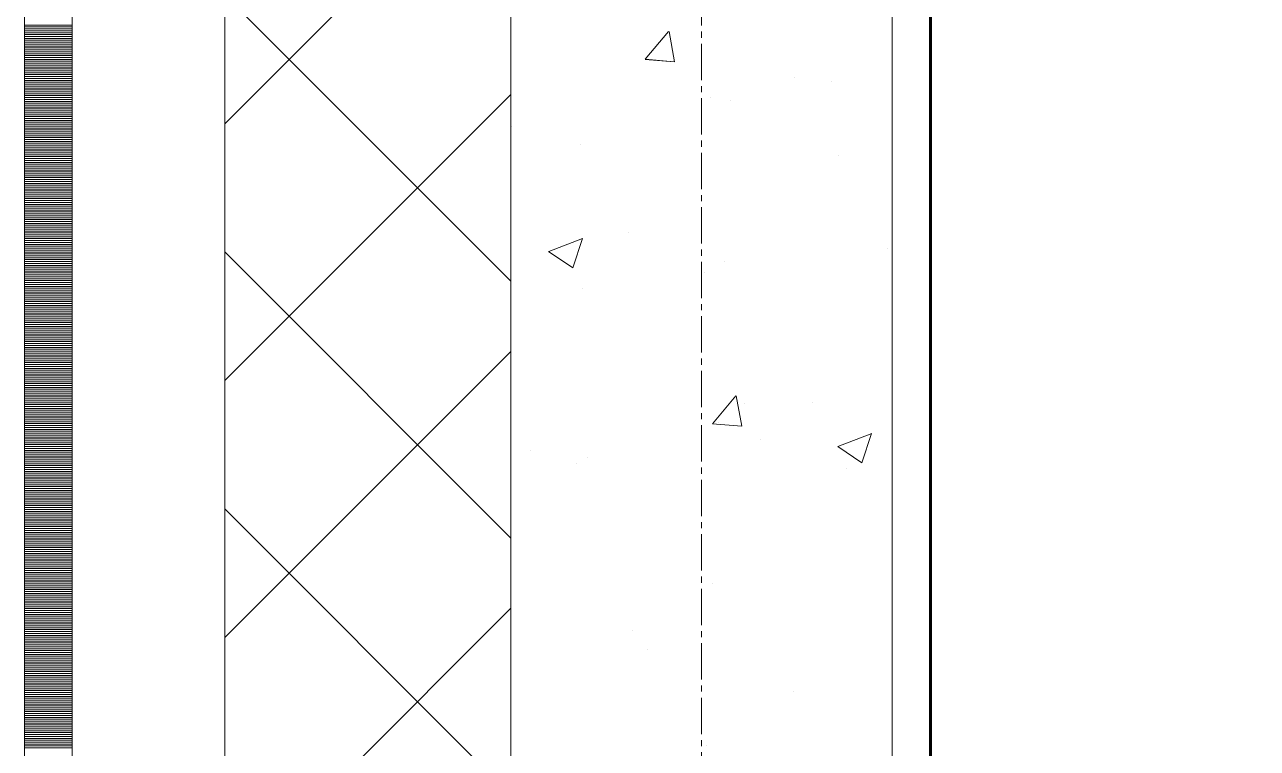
# Model space of a CAD drawing. Header units: millimetres. Extents: x 470010 to 1231400, y -134005 to 421770.
# Drawn here: x 672519 to 673165, y -46053 to -45673 of the extents above; entities that cross this region are included whole.
import ezdxf
from ezdxf.enums import TextEntityAlignment as Align

# ---------------------------------------------------------------- set-up
doc = ezdxf.new("R2010")
doc.units = ezdxf.units.MM
doc.linetypes.add('CENTER2', pattern=[28.575, 19.05, -3.175, 3.175, -3.175])
doc.linetypes.add('DASHED', pattern=[19.05, 12.7, -6.35])
doc.layers.get('Defpoints').update_dxf_attribs({"color": 140})
for name, color, linetype, lineweight in [('0) шп потолок', 3, 'Continuous', 60), ('АР_Стены ПЕНОблок', 52, 'Continuous', 20), ('АР_Тонкая', 254, 'Continuous', 5), ('АР_Утеплитель', 31, 'Continuous', 0), ('АР_Штриховка', 8, 'Continuous', 0)]:
    doc.layers.add(name, color=color, linetype=linetype, lineweight=lineweight)
doc.layers.add('АР_Делит', color=120, linetype='Continuous', lineweight=0, plot=False)
doc.layers.add('РД_Оси_100', color=7, linetype='Continuous', lineweight=0, true_color=0x525252)
doc.styles.add('style1', font='ARIALN.TTF')

# ---------------------------------------------------------------- blocks, each defined once
blk = doc.blocks.new('СОШ_2200_АР_ОСИ_М100_28.05.24')
at = {"layer": 'АР_Делит', "color": 251, "linetype": 'DASHED', "true_color": 0x636466}
blk.add_lwpolyline([(114955, 135155), (114955, -355), (93595.036, -355), (93595.036, 13855), (94145, 13855), (94145, 68320), (66055, 68320), (66055, 13857.73), (83455, 13857.73), (83455, -355), (45245, -355), (45245, 13145), (44695, 13145), (44695, 26755), (45245, 26755), (45245, 68320), (20455, 68320), (20455, 26755), (27955, 26755), (27955, 13145), (-355, 13145), (-355, 100855)], dxfattribs=at)
at = {"layer": 'РД_Оси_100', "color": 251, "linetype": 'CENTER2', "true_color": 0x636466}
blk.add_line((0, -6155), (0, 139938.679), dxfattribs=at)
blk = doc.blocks.new('A$C9108343f')
at = {"layer": '0) шп потолок'}
blk.add_lwpolyline([(14844.96, 52575), (14844.96, 61255), (7274.96, 61255), (7274.96, 52155), (13824.96, 52155)], dxfattribs=at)
at = {"layer": 'АР_Стены ПЕНОблок', "color": 18, "linetype": 'Continuous', "lineweight": 20, "true_color": 0x000000}
for p, q in [((7054.96, 97555), (7054.96, 21355)), ((7254.96, 21355), (7254.96, 97555))]:
    blk.add_line(p, q, dxfattribs=at)
at = {"layer": 'АР_Тонкая', "color": 18, "linetype": 'Continuous', "lineweight": 5, "true_color": 0x000000}
for p, q in [((6799.96, 97555), (6799.96, 21355)), ((6824.96, 97555), (6824.96, 21355)), ((6824.96, 21355), (6824.96, 97555)), ((6904.96, 21355), (6904.96, 97555))]:
    blk.add_line(p, q, dxfattribs=at)
at = {"layer": 'АР_Утеплитель', "color": 18, "linetype": 'Continuous', "lineweight": 0, "true_color": 0x000000}
for p, q in [((6904.96, 97555), (6904.96, 21355)), ((7054.96, 21355), (7054.96, 97555))]:
    blk.add_line(p, q, dxfattribs=at)
at = {"layer": 'АР_Штриховка', "color": 18, "linetype": 'Continuous', "lineweight": 0, "true_color": 0x000000}
for p, q in [((6904.96, 54641.04), (7054.96, 54791.04)), ((7054.96, 54558.47), (6904.96, 54708.47)), ((6799.96, 54692.75), (6824.96, 54692.75)), ((6799.96, 54691.75), (6824.96, 54691.75)), ((6799.96, 54690.75), (6824.96, 54690.75)), ((6799.96, 54689.75), (6824.96, 54689.75)), ((6799.96, 54688.75), (6824.96, 54688.75)), ((6799.96, 54687.75), (6824.96, 54687.75)), ((7125.42, 54674.79), (7137.67, 54689.38)), ((7140.81, 54673.49), (7137.87, 54689.41)), ((6799.96, 54686.75), (6824.96, 54686.75)), ((6799.96, 54685.75), (6824.96, 54685.75)), ((6799.96, 54684.75), (6824.96, 54684.75)), ((6799.96, 54683.75), (6824.96, 54683.75)), ((6799.96, 54682.75), (6824.96, 54682.75)), ((6799.96, 54681.75), (6824.96, 54681.75)), ((6799.96, 54680.75), (6824.96, 54680.75)), ((6799.96, 54679.75), (6824.96, 54679.75)), ((6799.96, 54678.75), (6824.96, 54678.75)), ((6799.96, 54677.75), (6824.96, 54677.75)), ((6799.96, 54676.75), (6824.96, 54676.75)), ((6799.96, 54675.75), (6824.96, 54675.75)), ((6799.96, 54674.75), (6824.96, 54674.75)), ((7125.42, 54674.78), (7140.6, 54673.46)), ((6799.96, 54673.75), (6824.96, 54673.75)), ((6799.96, 54672.75), (6824.96, 54672.75)), ((6799.96, 54671.75), (6824.96, 54671.75)), ((6799.96, 54670.75), (6824.96, 54670.75)), ((6799.96, 54669.75), (6824.96, 54669.75)), ((6799.96, 54668.75), (6824.96, 54668.75)), ((6799.96, 54667.75), (6824.96, 54667.75)), ((6799.96, 54666.75), (6824.96, 54666.75)), ((6799.96, 54665.75), (6824.96, 54665.75)), ((6799.96, 54664.75), (6824.96, 54664.75)), ((6799.96, 54663.75), (6824.96, 54663.75)), ((6799.96, 54662.75), (6824.96, 54662.75)), ((6799.96, 54661.75), (6824.96, 54661.75)), ((7203.63, 54665.05), (7203.63, 54665.05)), ((7223.05, 54663.16), (7223.05, 54663.16)), ((6799.96, 54660.75), (6824.96, 54660.75)), ((6799.96, 54659.75), (6824.96, 54659.75)), ((6799.96, 54658.75), (6824.96, 54658.75)), ((6799.96, 54657.75), (6824.96, 54657.75)), ((6799.96, 54656.75), (6824.96, 54656.75)), ((6799.96, 54655.75), (6824.96, 54655.75)), ((6799.96, 54654.75), (6824.96, 54654.75)), ((6904.96, 54506.34), (7054.96, 54656.34)), ((7159.47, 54654.79), (7159.47, 54654.79)), ((6799.96, 54653.75), (6824.96, 54653.75)), ((6799.96, 54652.75), (6824.96, 54652.75)), ((6799.96, 54651.75), (6824.96, 54651.75)), ((6799.96, 54650.75), (6824.96, 54650.75)), ((6799.96, 54649.75), (6824.96, 54649.75)), ((6799.96, 54648.75), (6824.96, 54648.75)), ((7170.02, 54653.36), (7170.02, 54653.36)), ((6799.96, 54647.75), (6824.96, 54647.75)), ((6799.96, 54646.75), (6824.96, 54646.75)), ((6799.96, 54645.75), (6824.96, 54645.75)), ((6799.96, 54644.75), (6824.96, 54644.75)), ((6799.96, 54643.75), (6824.96, 54643.75)), ((6799.96, 54642.75), (6824.96, 54642.75)), ((6799.96, 54641.75), (6824.96, 54641.75)), ((6799.96, 54640.75), (6824.96, 54640.75)), ((6799.96, 54639.75), (6824.96, 54639.75)), ((6799.96, 54638.75), (6824.96, 54638.75)), ((6799.96, 54637.75), (6824.96, 54637.75)), ((6799.96, 54636.75), (6824.96, 54636.75)), ((6799.96, 54635.75), (6824.96, 54635.75)), ((7055.5, 54639.63), (7055.5, 54639.63)), ((6799.96, 54634.75), (6824.96, 54634.75)), ((6799.96, 54633.75), (6824.96, 54633.75)), ((6799.96, 54632.75), (6824.96, 54632.75)), ((6799.96, 54631.75), (6824.96, 54631.75)), ((6799.96, 54630.75), (6824.96, 54630.75)), ((6799.96, 54629.75), (6824.96, 54629.75)), ((7091.21, 54629.9), (7091.21, 54629.9)), ((6799.96, 54628.75), (6824.96, 54628.75)), ((6799.96, 54627.75), (6824.96, 54627.75)), ((6799.96, 54626.75), (6824.96, 54626.75)), ((6799.96, 54625.75), (6824.96, 54625.75)), ((6799.96, 54624.75), (6824.96, 54624.75)), ((6799.96, 54623.75), (6824.96, 54623.75)), ((6799.96, 54622.75), (6824.96, 54622.75)), ((7226.8, 54624.17), (7226.8, 54624.17)), ((6799.96, 54621.75), (6824.96, 54621.75)), ((6799.96, 54620.75), (6824.96, 54620.75)), ((6799.96, 54619.75), (6824.96, 54619.75)), ((6799.96, 54618.75), (6824.96, 54618.75)), ((6799.96, 54617.75), (6824.96, 54617.75)), ((6799.96, 54616.75), (6824.96, 54616.75)), ((6799.96, 54615.75), (6824.96, 54615.75)), ((6799.96, 54614.75), (6824.96, 54614.75)), ((6799.96, 54613.75), (6824.96, 54613.75)), ((6799.96, 54612.75), (6824.96, 54612.75)), ((6799.96, 54611.75), (6824.96, 54611.75)), ((6799.96, 54610.75), (6824.96, 54610.75)), ((6799.96, 54609.75), (6824.96, 54609.75)), ((6799.96, 54608.75), (6824.96, 54608.75)), ((6799.96, 54607.75), (6824.96, 54607.75)), ((6799.96, 54606.75), (6824.96, 54606.75)), ((6799.96, 54605.75), (6824.96, 54605.75)), ((6799.96, 54604.75), (6824.96, 54604.75)), ((6799.96, 54603.75), (6824.96, 54603.75)), ((6799.96, 54602.75), (6824.96, 54602.75)), ((6799.96, 54601.75), (6824.96, 54601.75)), ((6799.96, 54600.75), (6824.96, 54600.75)), ((6799.96, 54599.75), (6824.96, 54599.75)), ((6799.96, 54598.75), (6824.96, 54598.75)), ((6799.96, 54597.75), (6824.96, 54597.75)), ((6799.96, 54596.75), (6824.96, 54596.75)), ((6799.96, 54595.75), (6824.96, 54595.75)), ((6799.96, 54594.75), (6824.96, 54594.75)), ((6799.96, 54593.75), (6824.96, 54593.75)), ((6799.96, 54592.75), (6824.96, 54592.75)), ((6799.96, 54591.75), (6824.96, 54591.75)), ((6799.96, 54590.75), (6824.96, 54590.75)), ((6799.96, 54589.75), (6824.96, 54589.75)), ((6799.96, 54588.75), (6824.96, 54588.75)), ((6799.96, 54587.75), (6824.96, 54587.75)), ((6799.96, 54586.75), (6824.96, 54586.75)), ((6799.96, 54585.75), (6824.96, 54585.75)), ((6799.96, 54584.75), (6824.96, 54584.75)), ((6799.96, 54583.75), (6824.96, 54583.75)), ((7116.36, 54583.86), (7116.36, 54583.86)), ((6799.96, 54582.75), (6824.96, 54582.75)), ((6799.96, 54581.75), (6824.96, 54581.75)), ((6799.96, 54580.75), (6824.96, 54580.75)), ((6799.96, 54579.75), (6824.96, 54579.75)), ((6799.96, 54578.75), (6824.96, 54578.75)), ((6799.96, 54577.75), (6824.96, 54577.75)), ((7074.77, 54574.1), (7092.56, 54580.92)), ((7087.36, 54565.43), (7092.51, 54580.78)), ((6799.96, 54576.75), (6824.96, 54576.75)), ((6799.96, 54575.75), (6824.96, 54575.75)), ((6799.96, 54574.75), (6824.96, 54574.75)), ((6799.96, 54573.75), (6824.96, 54573.75)), ((6799.96, 54572.75), (6824.96, 54572.75)), ((6799.96, 54571.75), (6824.96, 54571.75)), ((6799.96, 54570.75), (6824.96, 54570.75)), ((7054.96, 54423.77), (6904.96, 54573.77)), ((7074.71, 54573.96), (7087.34, 54565.43)), ((7252.43, 54575.64), (7252.43, 54575.64)), ((6799.96, 54569.75), (6824.96, 54569.75)), ((6799.96, 54568.75), (6824.96, 54568.75)), ((6799.96, 54567.75), (6824.96, 54567.75)), ((6799.96, 54566.75), (6824.96, 54566.75)), ((6799.96, 54565.75), (6824.96, 54565.75)), ((6799.96, 54564.75), (6824.96, 54564.75)), ((7166.93, 54568.81), (7166.93, 54568.81)), ((6799.96, 54563.75), (6824.96, 54563.75)), ((6799.96, 54562.75), (6824.96, 54562.75)), ((6799.96, 54561.75), (6824.96, 54561.75)), ((6799.96, 54560.75), (6824.96, 54560.75)), ((6799.96, 54559.75), (6824.96, 54559.75)), ((6799.96, 54558.75), (6824.96, 54558.75)), ((6799.96, 54557.75), (6824.96, 54557.75)), ((7156.23, 54562.98), (7156.23, 54562.98)), ((6799.96, 54556.75), (6824.96, 54556.75)), ((6799.96, 54555.75), (6824.96, 54555.75)), ((6799.96, 54554.75), (6824.96, 54554.75)), ((6799.96, 54553.75), (6824.96, 54553.75)), ((6799.96, 54552.75), (6824.96, 54552.75)), ((6799.96, 54551.75), (6824.96, 54551.75)), ((7092.65, 54554.61), (7092.65, 54554.61)), ((6799.96, 54550.75), (6824.96, 54550.75)), ((6799.96, 54549.75), (6824.96, 54549.75)), ((6799.96, 54548.75), (6824.96, 54548.75)), ((6799.96, 54547.75), (6824.96, 54547.75)), ((6799.96, 54546.75), (6824.96, 54546.75)), ((6799.96, 54545.75), (6824.96, 54545.75)), ((6799.96, 54544.75), (6824.96, 54544.75)), ((6799.96, 54543.75), (6824.96, 54543.75)), ((6799.96, 54542.75), (6824.96, 54542.75)), ((6799.96, 54541.75), (6824.96, 54541.75)), ((6799.96, 54540.75), (6824.96, 54540.75)), ((6799.96, 54539.75), (6824.96, 54539.75)), ((6799.96, 54538.75), (6824.96, 54538.75)), ((6799.96, 54537.75), (6824.96, 54537.75)), ((6799.96, 54536.75), (6824.96, 54536.75)), ((6799.96, 54535.75), (6824.96, 54535.75)), ((6799.96, 54534.75), (6824.96, 54534.75)), ((6799.96, 54533.75), (6824.96, 54533.75)), ((6799.96, 54532.75), (6824.96, 54532.75)), ((6799.96, 54531.75), (6824.96, 54531.75)), ((6799.96, 54530.75), (6824.96, 54530.75)), ((6799.96, 54529.75), (6824.96, 54529.75)), ((6799.96, 54528.75), (6824.96, 54528.75)), ((6799.96, 54527.75), (6824.96, 54527.75)), ((6799.96, 54526.75), (6824.96, 54526.75)), ((6799.96, 54525.75), (6824.96, 54525.75)), ((6799.96, 54524.75), (6824.96, 54524.75)), ((6799.96, 54523.75), (6824.96, 54523.75)), ((6799.96, 54522.75), (6824.96, 54522.75)), ((6799.96, 54521.75), (6824.96, 54521.75)), ((6799.96, 54520.75), (6824.96, 54520.75)), ((6799.96, 54519.75), (6824.96, 54519.75)), ((6904.96, 54371.63), (7054.96, 54521.63)), ((6799.96, 54518.75), (6824.96, 54518.75)), ((6799.96, 54517.75), (6824.96, 54517.75)), ((6799.96, 54516.75), (6824.96, 54516.75)), ((6799.96, 54515.75), (6824.96, 54515.75)), ((6799.96, 54514.75), (6824.96, 54514.75)), ((6799.96, 54513.75), (6824.96, 54513.75)), ((6799.96, 54512.75), (6824.96, 54512.75)), ((6799.96, 54511.75), (6824.96, 54511.75)), ((6799.96, 54510.75), (6824.96, 54510.75)), ((6799.96, 54509.75), (6824.96, 54509.75)), ((6799.96, 54508.75), (6824.96, 54508.75)), ((6799.96, 54507.75), (6824.96, 54507.75)), ((6799.96, 54506.75), (6824.96, 54506.75)), ((6799.96, 54505.75), (6824.96, 54505.75)), ((6799.96, 54504.75), (6824.96, 54504.75)), ((6799.96, 54503.75), (6824.96, 54503.75)), ((6799.96, 54502.75), (6824.96, 54502.75)), ((6799.96, 54501.75), (6824.96, 54501.75)), ((6799.96, 54500.75), (6824.96, 54500.75)), ((6799.96, 54499.75), (6824.96, 54499.75)), ((6799.96, 54498.75), (6824.96, 54498.75)), ((6799.96, 54497.75), (6824.96, 54497.75)), ((6799.96, 54496.75), (6824.96, 54496.75)), ((6799.96, 54495.75), (6824.96, 54495.75)), ((6799.96, 54494.75), (6824.96, 54494.75)), ((6799.96, 54493.75), (6824.96, 54493.75)), ((7160.66, 54483.73), (7172.91, 54498.32)), ((7176.05, 54482.44), (7173.11, 54498.36)), ((7177.33, 54494.37), (7177.33, 54494.37)), ((7213.36, 54494.97), (7213.36, 54494.97)), ((6799.96, 54492.75), (6824.96, 54492.75)), ((6799.96, 54491.75), (6824.96, 54491.75)), ((6799.96, 54490.75), (6824.96, 54490.75)), ((6799.96, 54489.75), (6824.96, 54489.75)), ((6799.96, 54488.75), (6824.96, 54488.75)), ((6799.96, 54487.75), (6824.96, 54487.75)), ((6799.96, 54486.75), (6824.96, 54486.75)), ((6799.96, 54485.75), (6824.96, 54485.75)), ((6799.96, 54484.75), (6824.96, 54484.75)), ((6799.96, 54483.75), (6824.96, 54483.75)), ((6799.96, 54482.75), (6824.96, 54482.75)), ((6799.96, 54481.75), (6824.96, 54481.75)), ((6799.96, 54480.75), (6824.96, 54480.75)), ((7160.66, 54483.73), (7175.85, 54482.4)), ((7163.85, 54484.25), (7163.85, 54484.25)), ((6799.96, 54479.75), (6824.96, 54479.75)), ((6799.96, 54478.75), (6824.96, 54478.75)), ((6799.96, 54477.75), (6824.96, 54477.75)), ((6799.96, 54476.75), (6824.96, 54476.75)), ((6799.96, 54475.75), (6824.96, 54475.75)), ((6799.96, 54474.75), (6824.96, 54474.75)), ((6799.96, 54473.75), (6824.96, 54473.75)), ((7185.61, 54475.46), (7185.61, 54475.46)), ((7226.39, 54471.83), (7244.17, 54478.66)), ((7238.97, 54463.16), (7244.12, 54478.51)), ((6799.96, 54472.75), (6824.96, 54472.75)), ((6799.96, 54471.75), (6824.96, 54471.75)), ((6799.96, 54470.75), (6824.96, 54470.75)), ((6799.96, 54469.75), (6824.96, 54469.75)), ((6799.96, 54468.75), (6824.96, 54468.75)), ((6799.96, 54467.75), (6824.96, 54467.75)), ((7065.23, 54469.54), (7065.23, 54469.54)), ((7226.32, 54471.69), (7238.96, 54463.17)), ((6799.96, 54466.75), (6824.96, 54466.75)), ((6799.96, 54465.75), (6824.96, 54465.75)), ((6799.96, 54464.75), (6824.96, 54464.75)), ((6799.96, 54463.75), (6824.96, 54463.75)), ((6799.96, 54462.75), (6824.96, 54462.75)), ((6799.96, 54461.75), (6824.96, 54461.75)), ((7089.41, 54462.8), (7089.41, 54462.8)), ((7095.3, 54465.99), (7095.3, 54465.99)), ((6799.96, 54460.75), (6824.96, 54460.75)), ((6799.96, 54459.75), (6824.96, 54459.75)), ((6799.96, 54458.75), (6824.96, 54458.75)), ((6799.96, 54457.75), (6824.96, 54457.75)), ((6799.96, 54456.75), (6824.96, 54456.75)), ((6799.96, 54455.75), (6824.96, 54455.75)), ((6799.96, 54454.75), (6824.96, 54454.75)), ((7230.89, 54460.26), (7230.89, 54460.26)), ((6799.96, 54453.75), (6824.96, 54453.75)), ((6799.96, 54452.75), (6824.96, 54452.75)), ((6799.96, 54451.75), (6824.96, 54451.75)), ((6799.96, 54450.75), (6824.96, 54450.75)), ((6799.96, 54449.75), (6824.96, 54449.75)), ((6799.96, 54448.75), (6824.96, 54448.75)), ((6799.96, 54447.75), (6824.96, 54447.75)), ((6799.96, 54446.75), (6824.96, 54446.75)), ((6799.96, 54445.75), (6824.96, 54445.75)), ((6799.96, 54444.75), (6824.96, 54444.75)), ((6799.96, 54443.75), (6824.96, 54443.75)), ((6799.96, 54442.75), (6824.96, 54442.75)), ((6799.96, 54441.75), (6824.96, 54441.75)), ((6799.96, 54440.75), (6824.96, 54440.75)), ((6799.96, 54439.75), (6824.96, 54439.75)), ((6799.96, 54438.75), (6824.96, 54438.75)), ((6799.96, 54437.75), (6824.96, 54437.75)), ((6799.96, 54436.75), (6824.96, 54436.75)), ((6799.96, 54435.75), (6824.96, 54435.75)), ((7054.96, 54289.07), (6904.96, 54439.07)), ((6799.96, 54434.75), (6824.96, 54434.75)), ((6799.96, 54433.75), (6824.96, 54433.75)), ((6799.96, 54432.75), (6824.96, 54432.75)), ((6799.96, 54431.75), (6824.96, 54431.75)), ((6799.96, 54430.75), (6824.96, 54430.75)), ((6799.96, 54429.75), (6824.96, 54429.75)), ((6799.96, 54428.75), (6824.96, 54428.75)), ((6799.96, 54427.75), (6824.96, 54427.75)), ((6799.96, 54426.75), (6824.96, 54426.75)), ((6799.96, 54425.75), (6824.96, 54425.75)), ((6799.96, 54424.75), (6824.96, 54424.75)), ((6799.96, 54423.75), (6824.96, 54423.75)), ((6799.96, 54422.75), (6824.96, 54422.75)), ((6799.96, 54421.75), (6824.96, 54421.75)), ((6799.96, 54420.75), (6824.96, 54420.75)), ((6799.96, 54419.75), (6824.96, 54419.75)), ((6799.96, 54418.75), (6824.96, 54418.75)), ((6799.96, 54417.75), (6824.96, 54417.75)), ((6799.96, 54416.75), (6824.96, 54416.75)), ((6799.96, 54415.75), (6824.96, 54415.75)), ((6799.96, 54414.75), (6824.96, 54414.75)), ((6799.96, 54413.75), (6824.96, 54413.75)), ((6799.96, 54412.75), (6824.96, 54412.75)), ((6799.96, 54411.75), (6824.96, 54411.75)), ((6799.96, 54410.75), (6824.96, 54410.75)), ((6799.96, 54409.75), (6824.96, 54409.75)), ((6799.96, 54408.75), (6824.96, 54408.75)), ((6799.96, 54407.75), (6824.96, 54407.75)), ((6799.96, 54406.75), (6824.96, 54406.75)), ((6799.96, 54405.75), (6824.96, 54405.75)), ((6799.96, 54404.75), (6824.96, 54404.75)), ((6799.96, 54403.75), (6824.96, 54403.75)), ((6799.96, 54402.75), (6824.96, 54402.75)), ((6799.96, 54401.75), (6824.96, 54401.75)), ((6799.96, 54400.75), (6824.96, 54400.75)), ((6799.96, 54399.75), (6824.96, 54399.75)), ((6799.96, 54398.75), (6824.96, 54398.75)), ((6799.96, 54397.75), (6824.96, 54397.75)), ((6799.96, 54396.75), (6824.96, 54396.75)), ((7160.76, 54399.7), (7160.76, 54399.7)), ((6799.96, 54395.75), (6824.96, 54395.75)), ((6799.96, 54394.75), (6824.96, 54394.75)), ((6799.96, 54393.75), (6824.96, 54393.75)), ((6799.96, 54392.75), (6824.96, 54392.75)), ((6799.96, 54391.75), (6824.96, 54391.75)), ((6799.96, 54390.75), (6824.96, 54390.75)), ((6799.96, 54389.75), (6824.96, 54389.75)), ((6799.96, 54388.75), (6824.96, 54388.75)), ((6799.96, 54387.75), (6824.96, 54387.75)), ((6799.96, 54386.75), (6824.96, 54386.75)), ((6799.96, 54385.75), (6824.96, 54385.75)), ((6799.96, 54384.75), (6824.96, 54384.75)), ((6799.96, 54383.75), (6824.96, 54383.75)), ((6904.96, 54236.93), (7054.96, 54386.93)), ((6799.96, 54382.75), (6824.96, 54382.75)), ((6799.96, 54381.75), (6824.96, 54381.75)), ((6799.96, 54380.75), (6824.96, 54380.75)), ((6799.96, 54379.75), (6824.96, 54379.75)), ((6799.96, 54378.75), (6824.96, 54378.75)), ((6799.96, 54377.75), (6824.96, 54377.75)), ((6799.96, 54376.75), (6824.96, 54376.75)), ((6799.96, 54375.75), (6824.96, 54375.75)), ((6799.96, 54374.75), (6824.96, 54374.75)), ((6799.96, 54373.75), (6824.96, 54373.75)), ((6799.96, 54372.75), (6824.96, 54372.75)), ((6799.96, 54371.75), (6824.96, 54371.75)), ((6799.96, 54370.75), (6824.96, 54370.75)), ((7118.79, 54375.28), (7118.79, 54375.28)), ((6799.96, 54369.75), (6824.96, 54369.75)), ((6799.96, 54368.75), (6824.96, 54368.75)), ((6799.96, 54367.75), (6824.96, 54367.75)), ((6799.96, 54366.75), (6824.96, 54366.75)), ((6799.96, 54365.75), (6824.96, 54365.75)), ((6799.96, 54364.75), (6824.96, 54364.75)), ((7126.8, 54365.26), (7126.8, 54365.26)), ((6799.96, 54363.75), (6824.96, 54363.75)), ((6799.96, 54362.75), (6824.96, 54362.75)), ((6799.96, 54361.75), (6824.96, 54361.75)), ((6799.96, 54360.75), (6824.96, 54360.75)), ((6799.96, 54359.75), (6824.96, 54359.75)), ((6799.96, 54358.75), (6824.96, 54358.75)), ((6799.96, 54357.75), (6824.96, 54357.75)), ((6799.96, 54356.75), (6824.96, 54356.75)), ((6799.96, 54355.75), (6824.96, 54355.75)), ((6799.96, 54354.75), (6824.96, 54354.75)), ((6799.96, 54353.75), (6824.96, 54353.75)), ((6799.96, 54352.75), (6824.96, 54352.75)), ((6799.96, 54351.75), (6824.96, 54351.75)), ((6799.96, 54350.75), (6824.96, 54350.75)), ((6799.96, 54349.75), (6824.96, 54349.75)), ((6799.96, 54348.75), (6824.96, 54348.75)), ((6799.96, 54347.75), (6824.96, 54347.75)), ((6799.96, 54346.75), (6824.96, 54346.75)), ((6799.96, 54345.75), (6824.96, 54345.75)), ((6799.96, 54344.75), (6824.96, 54344.75)), ((6799.96, 54343.75), (6824.96, 54343.75)), ((6799.96, 54342.75), (6824.96, 54342.75)), ((6799.96, 54341.75), (6824.96, 54341.75)), ((6799.96, 54340.75), (6824.96, 54340.75)), ((6799.96, 54339.75), (6824.96, 54339.75)), ((6799.96, 54338.75), (6824.96, 54338.75)), ((7202.88, 54343.42), (7202.88, 54343.42)), ((6799.96, 54337.75), (6824.96, 54337.75)), ((6799.96, 54336.75), (6824.96, 54336.75)), ((6799.96, 54335.75), (6824.96, 54335.75)), ((6799.96, 54334.75), (6824.96, 54334.75)), ((6799.96, 54333.75), (6824.96, 54333.75)), ((6799.96, 54332.75), (6824.96, 54332.75)), ((6799.96, 54331.75), (6824.96, 54331.75)), ((6799.96, 54330.75), (6824.96, 54330.75)), ((6799.96, 54329.75), (6824.96, 54329.75)), ((6799.96, 54328.75), (6824.96, 54328.75)), ((6799.96, 54327.75), (6824.96, 54327.75)), ((6799.96, 54326.75), (6824.96, 54326.75)), ((6799.96, 54325.75), (6824.96, 54325.75)), ((6799.96, 54324.75), (6824.96, 54324.75)), ((6799.96, 54323.75), (6824.96, 54323.75)), ((6799.96, 54322.75), (6824.96, 54322.75)), ((6799.96, 54321.75), (6824.96, 54321.75)), ((6799.96, 54320.75), (6824.96, 54320.75)), ((6799.96, 54319.75), (6824.96, 54319.75)), ((6799.96, 54318.75), (6824.96, 54318.75)), ((6799.96, 54317.75), (6824.96, 54317.75)), ((6799.96, 54316.75), (6824.96, 54316.75)), ((6799.96, 54315.75), (6824.96, 54315.75)), ((6799.96, 54314.75), (6824.96, 54314.75)), ((6799.96, 54313.75), (6824.96, 54313.75)), ((7157.67, 54315.14), (7157.67, 54315.14))]:
    blk.add_line(p, q, dxfattribs=at)
at = {"layer": 'РД_Оси_100'}
blk.add_blockref('СОШ_2200_АР_ОСИ_М100_28.05.24', (7154.96, 6755), dxfattribs=at)
at = {"layer": 'Defpoints', "color": 18, "true_color": 0x000000, "style": 'style1'}
for p in [(143949.34, 316089.12), (143974.98, 281639.5), (143890.4, 273244.71), (143839.99, 264276.81), (143967.75, 254892.38), (12251.96, 104178.14), (12382.58, 96023.14)]:
    blk.add_attdef('АР-ПОМЕЩЕНИЕ:НАИМЕНОВАНИЕ', text='', height=100, dxfattribs=at).set_placement(p, align=Align.MIDDLE)
at = {"layer": 'Defpoints', "color": 18, "true_color": 0x000000, "style": 'style1', "flags": 8}
for p in [(143951.3, 279099.09), (143848.34, 269251.11), (143875.33, 260094.25), (144049.74, 250824.7), (163419.28, 238153.36), (155897.46, 237965.97), (183037.2, 237965.97), (143342.94, 237876.19)]:
    blk.add_attdef('АР-ПОМЕЩЕНИЕ:НАИМЕНОВАНИЕ', text='', height=100, dxfattribs=at).set_placement(p, align=Align.MIDDLE)

msp = doc.modelspace()

# ---------------------------------------------------------------- linework, layer by layer
at = {"layer": '0) шп потолок'}
msp.add_lwpolyline([(680563.57, -47791.242), (680563.57, -39111.242), (672993.57, -39111.242), (672993.57, -48211.242), (679543.57, -48211.242)], dxfattribs=at)
at = {"layer": 'АР_Стены ПЕНОблок', "color": 18, "linetype": 'Continuous', "lineweight": 20, "true_color": 0x000000}
for p, q in [((672773.57, -2811.242), (672773.57, -79011.242)), ((672973.57, -79011.242), (672973.57, -2811.242))]:
    msp.add_line(p, q, dxfattribs=at)
at = {"layer": 'АР_Тонкая', "color": 18, "linetype": 'Continuous', "lineweight": 5, "true_color": 0x000000}
for p, q in [((672518.57, -2811.242), (672518.57, -79011.242)), ((672543.57, -2811.242), (672543.57, -79011.242)), ((672543.57, -79011.242), (672543.57, -2811.242)), ((672623.57, -79011.242), (672623.57, -2811.242))]:
    msp.add_line(p, q, dxfattribs=at)
at = {"layer": 'АР_Утеплитель', "color": 18, "linetype": 'Continuous', "lineweight": 0, "true_color": 0x000000}
for p, q in [((672623.57, -2811.242), (672623.57, -79011.242)), ((672773.57, -79011.242), (672773.57, -2811.242))]:
    msp.add_line(p, q, dxfattribs=at)
at = {"layer": 'АР_Штриховка', "color": 18, "linetype": 'Continuous', "lineweight": 0, "true_color": 0x000000}
for p, q in [((672623.57, -45725.2), (672773.57, -45575.2)), ((672773.57, -45807.767), (672623.57, -45657.767)), ((672518.57, -45673.492), (672543.57, -45673.492)), ((672518.57, -45674.492), (672543.57, -45674.492)), ((672518.57, -45675.492), (672543.57, -45675.492)), ((672518.57, -45676.492), (672543.57, -45676.492)), ((672518.57, -45677.492), (672543.57, -45677.492)), ((672518.57, -45678.492), (672543.57, -45678.492)), ((672518.57, -45679.492), (672543.57, -45679.492)), ((672518.57, -45680.492), (672543.57, -45680.492)), ((672518.57, -45681.492), (672543.57, -45681.492)), ((672844.033, -45691.454), (672856.278, -45676.861)), ((672859.42, -45692.749), (672856.484, -45676.827)), ((672518.57, -45682.492), (672543.57, -45682.492)), ((672518.57, -45683.492), (672543.57, -45683.492)), ((672518.57, -45684.492), (672543.57, -45684.492)), ((672518.57, -45685.492), (672543.57, -45685.492)), ((672518.57, -45686.492), (672543.57, -45686.492)), ((672518.57, -45687.492), (672543.57, -45687.492)), ((672518.57, -45688.492), (672543.57, -45688.492)), ((672518.57, -45689.492), (672543.57, -45689.492)), ((672518.57, -45690.492), (672543.57, -45690.492)), ((672518.57, -45691.492), (672543.57, -45691.492)), ((672518.57, -45692.492), (672543.57, -45692.492)), ((672518.57, -45693.492), (672543.57, -45693.492)), ((672518.57, -45694.492), (672543.57, -45694.492)), ((672844.033, -45691.458), (672859.215, -45692.786)), ((672518.57, -45695.492), (672543.57, -45695.492)), ((672518.57, -45696.492), (672543.57, -45696.492)), ((672518.57, -45697.492), (672543.57, -45697.492)), ((672518.57, -45698.492), (672543.57, -45698.492)), ((672518.57, -45699.492), (672543.57, -45699.492)), ((672518.57, -45700.492), (672543.57, -45700.492)), ((672518.57, -45701.492), (672543.57, -45701.492)), ((672518.57, -45702.492), (672543.57, -45702.492)), ((672518.57, -45703.492), (672543.57, -45703.492)), ((672518.57, -45704.492), (672543.57, -45704.492)), ((672518.57, -45705.492), (672543.57, -45705.492)), ((672518.57, -45706.492), (672543.57, -45706.492)), ((672518.57, -45707.492), (672543.57, -45707.492)), ((672518.57, -45708.492), (672543.57, -45708.492)), ((672518.57, -45709.492), (672543.57, -45709.492)), ((672518.57, -45710.492), (672543.57, -45710.492)), ((672518.57, -45711.492), (672543.57, -45711.492)), ((672518.57, -45712.492), (672543.57, -45712.492)), ((672518.57, -45713.492), (672543.57, -45713.492)), ((672518.57, -45714.492), (672543.57, -45714.492)), ((672623.57, -45859.904), (672773.57, -45709.904)), ((672518.57, -45715.492), (672543.57, -45715.492)), ((672518.57, -45716.492), (672543.57, -45716.492)), ((672518.57, -45717.492), (672543.57, -45717.492)), ((672518.57, -45718.492), (672543.57, -45718.492)), ((672518.57, -45719.492), (672543.57, -45719.492)), ((672518.57, -45720.492), (672543.57, -45720.492)), ((672518.57, -45721.492), (672543.57, -45721.492)), ((672518.57, -45722.492), (672543.57, -45722.492)), ((672518.57, -45723.492), (672543.57, -45723.492)), ((672518.57, -45724.492), (672543.57, -45724.492)), ((672518.57, -45725.492), (672543.57, -45725.492)), ((672518.57, -45726.492), (672543.57, -45726.492)), ((672518.57, -45727.492), (672543.57, -45727.492)), ((672518.57, -45728.492), (672543.57, -45728.492)), ((672518.57, -45729.492), (672543.57, -45729.492)), ((672518.57, -45730.492), (672543.57, -45730.492)), ((672518.57, -45731.492), (672543.57, -45731.492)), ((672518.57, -45732.492), (672543.57, -45732.492)), ((672518.57, -45733.492), (672543.57, -45733.492)), ((672518.57, -45734.492), (672543.57, -45734.492)), ((672518.57, -45735.492), (672543.57, -45735.492)), ((672518.57, -45736.492), (672543.57, -45736.492)), ((672518.57, -45737.492), (672543.57, -45737.492)), ((672518.57, -45738.492), (672543.57, -45738.492)), ((672518.57, -45739.492), (672543.57, -45739.492)), ((672518.57, -45740.492), (672543.57, -45740.492)), ((672518.57, -45741.492), (672543.57, -45741.492)), ((672518.57, -45742.492), (672543.57, -45742.492)), ((672518.57, -45743.492), (672543.57, -45743.492)), ((672518.57, -45744.492), (672543.57, -45744.492)), ((672518.57, -45745.492), (672543.57, -45745.492)), ((672518.57, -45746.492), (672543.57, -45746.492)), ((672518.57, -45747.492), (672543.57, -45747.492)), ((672518.57, -45748.492), (672543.57, -45748.492)), ((672518.57, -45749.492), (672543.57, -45749.492)), ((672518.57, -45750.492), (672543.57, -45750.492)), ((672518.57, -45751.492), (672543.57, -45751.492)), ((672518.57, -45752.492), (672543.57, -45752.492)), ((672518.57, -45753.492), (672543.57, -45753.492)), ((672518.57, -45754.492), (672543.57, -45754.492)), ((672518.57, -45755.492), (672543.57, -45755.492)), ((672518.57, -45756.492), (672543.57, -45756.492)), ((672518.57, -45757.492), (672543.57, -45757.492)), ((672518.57, -45758.492), (672543.57, -45758.492)), ((672518.57, -45759.492), (672543.57, -45759.492)), ((672518.57, -45760.492), (672543.57, -45760.492)), ((672518.57, -45761.492), (672543.57, -45761.492)), ((672518.57, -45762.492), (672543.57, -45762.492)), ((672518.57, -45763.492), (672543.57, -45763.492)), ((672518.57, -45764.492), (672543.57, -45764.492)), ((672518.57, -45765.492), (672543.57, -45765.492)), ((672518.57, -45766.492), (672543.57, -45766.492)), ((672518.57, -45767.492), (672543.57, -45767.492)), ((672518.57, -45768.492), (672543.57, -45768.492)), ((672518.57, -45769.492), (672543.57, -45769.492)), ((672518.57, -45770.492), (672543.57, -45770.492)), ((672518.57, -45771.492), (672543.57, -45771.492)), ((672518.57, -45772.492), (672543.57, -45772.492)), ((672518.57, -45773.492), (672543.57, -45773.492)), ((672518.57, -45774.492), (672543.57, -45774.492)), ((672518.57, -45775.492), (672543.57, -45775.492)), ((672518.57, -45776.492), (672543.57, -45776.492)), ((672518.57, -45777.492), (672543.57, -45777.492)), ((672518.57, -45778.492), (672543.57, -45778.492)), ((672518.57, -45779.492), (672543.57, -45779.492)), ((672518.57, -45780.492), (672543.57, -45780.492)), ((672518.57, -45781.492), (672543.57, -45781.492)), ((672518.57, -45782.492), (672543.57, -45782.492)), ((672518.57, -45783.492), (672543.57, -45783.492)), ((672518.57, -45784.492), (672543.57, -45784.492)), ((672518.57, -45785.492), (672543.57, -45785.492)), ((672793.384, -45792.147), (672811.169, -45785.32)), ((672805.968, -45800.813), (672811.118, -45785.464)), ((672518.57, -45786.492), (672543.57, -45786.492)), ((672518.57, -45787.492), (672543.57, -45787.492)), ((672518.57, -45788.492), (672543.57, -45788.492)), ((672518.57, -45789.492), (672543.57, -45789.492)), ((672518.57, -45790.492), (672543.57, -45790.492)), ((672518.57, -45791.492), (672543.57, -45791.492)), ((672793.321, -45792.287), (672805.955, -45800.809)), ((672518.57, -45792.492), (672543.57, -45792.492)), ((672518.57, -45793.492), (672543.57, -45793.492)), ((672518.57, -45794.492), (672543.57, -45794.492)), ((672518.57, -45795.492), (672543.57, -45795.492)), ((672518.57, -45796.492), (672543.57, -45796.492)), ((672518.57, -45797.492), (672543.57, -45797.492)), ((672518.57, -45798.492), (672543.57, -45798.492)), ((672773.57, -45942.471), (672623.57, -45792.471)), ((672518.57, -45799.492), (672543.57, -45799.492)), ((672518.57, -45800.492), (672543.57, -45800.492)), ((672518.57, -45801.492), (672543.57, -45801.492)), ((672518.57, -45802.492), (672543.57, -45802.492)), ((672518.57, -45803.492), (672543.57, -45803.492)), ((672518.57, -45804.492), (672543.57, -45804.492)), ((672518.57, -45805.492), (672543.57, -45805.492)), ((672518.57, -45806.492), (672543.57, -45806.492)), ((672518.57, -45807.492), (672543.57, -45807.492)), ((672518.57, -45808.492), (672543.57, -45808.492)), ((672518.57, -45809.492), (672543.57, -45809.492)), ((672518.57, -45810.492), (672543.57, -45810.492)), ((672518.57, -45811.492), (672543.57, -45811.492)), ((672518.57, -45812.492), (672543.57, -45812.492)), ((672518.57, -45813.492), (672543.57, -45813.492)), ((672518.57, -45814.492), (672543.57, -45814.492)), ((672518.57, -45815.492), (672543.57, -45815.492)), ((672518.57, -45816.492), (672543.57, -45816.492)), ((672518.57, -45817.492), (672543.57, -45817.492)), ((672518.57, -45818.492), (672543.57, -45818.492)), ((672518.57, -45819.492), (672543.57, -45819.492)), ((672518.57, -45820.492), (672543.57, -45820.492)), ((672518.57, -45821.492), (672543.57, -45821.492)), ((672518.57, -45822.492), (672543.57, -45822.492)), ((672518.57, -45823.492), (672543.57, -45823.492)), ((672518.57, -45824.492), (672543.57, -45824.492)), ((672518.57, -45825.492), (672543.57, -45825.492)), ((672518.57, -45826.492), (672543.57, -45826.492)), ((672518.57, -45827.492), (672543.57, -45827.492)), ((672518.57, -45828.492), (672543.57, -45828.492)), ((672518.57, -45829.492), (672543.57, -45829.492)), ((672518.57, -45830.492), (672543.57, -45830.492)), ((672518.57, -45831.492), (672543.57, -45831.492)), ((672518.57, -45832.492), (672543.57, -45832.492)), ((672518.57, -45833.492), (672543.57, -45833.492)), ((672518.57, -45834.492), (672543.57, -45834.492)), ((672518.57, -45835.492), (672543.57, -45835.492)), ((672518.57, -45836.492), (672543.57, -45836.492)), ((672518.57, -45837.492), (672543.57, -45837.492)), ((672518.57, -45838.492), (672543.57, -45838.492)), ((672518.57, -45839.492), (672543.57, -45839.492)), ((672518.57, -45840.492), (672543.57, -45840.492)), ((672518.57, -45841.492), (672543.57, -45841.492)), ((672518.57, -45842.492), (672543.57, -45842.492)), ((672518.57, -45843.492), (672543.57, -45843.492)), ((672518.57, -45844.492), (672543.57, -45844.492)), ((672518.57, -45845.492), (672543.57, -45845.492)), ((672518.57, -45846.492), (672543.57, -45846.492)), ((672518.57, -45847.492), (672543.57, -45847.492)), ((672518.57, -45848.492), (672543.57, -45848.492)), ((672518.57, -45849.492), (672543.57, -45849.492)), ((672623.57, -45994.608), (672773.57, -45844.608)), ((672518.57, -45850.492), (672543.57, -45850.492)), ((672518.57, -45851.492), (672543.57, -45851.492)), ((672518.57, -45852.492), (672543.57, -45852.492)), ((672518.57, -45853.492), (672543.57, -45853.492)), ((672518.57, -45854.492), (672543.57, -45854.492)), ((672518.57, -45855.492), (672543.57, -45855.492)), ((672518.57, -45856.492), (672543.57, -45856.492)), ((672518.57, -45857.492), (672543.57, -45857.492)), ((672518.57, -45858.492), (672543.57, -45858.492)), ((672518.57, -45859.492), (672543.57, -45859.492)), ((672518.57, -45860.492), (672543.57, -45860.492)), ((672518.57, -45861.492), (672543.57, -45861.492)), ((672518.57, -45862.492), (672543.57, -45862.492)), ((672518.57, -45863.492), (672543.57, -45863.492)), ((672518.57, -45864.492), (672543.57, -45864.492)), ((672518.57, -45865.492), (672543.57, -45865.492)), ((672518.57, -45866.492), (672543.57, -45866.492)), ((672518.57, -45867.492), (672543.57, -45867.492)), ((672518.57, -45868.492), (672543.57, -45868.492)), ((672518.57, -45869.492), (672543.57, -45869.492)), ((672879.276, -45882.511), (672891.522, -45867.917)), ((672894.663, -45883.805), (672891.726, -45867.884)), ((672518.57, -45870.492), (672543.57, -45870.492)), ((672518.57, -45871.492), (672543.57, -45871.492)), ((672518.57, -45872.492), (672543.57, -45872.492)), ((672518.57, -45873.492), (672543.57, -45873.492)), ((672518.57, -45874.492), (672543.57, -45874.492)), ((672518.57, -45875.492), (672543.57, -45875.492)), ((672518.57, -45876.492), (672543.57, -45876.492)), ((672518.57, -45877.492), (672543.57, -45877.492)), ((672518.57, -45878.492), (672543.57, -45878.492)), ((672518.57, -45879.492), (672543.57, -45879.492)), ((672518.57, -45880.492), (672543.57, -45880.492)), ((672518.57, -45881.492), (672543.57, -45881.492)), ((672518.57, -45882.492), (672543.57, -45882.492)), ((672879.276, -45882.515), (672894.458, -45883.843)), ((672518.57, -45883.492), (672543.57, -45883.492)), ((672518.57, -45884.492), (672543.57, -45884.492)), ((672518.57, -45885.492), (672543.57, -45885.492)), ((672518.57, -45886.492), (672543.57, -45886.492)), ((672518.57, -45887.492), (672543.57, -45887.492)), ((672518.57, -45888.492), (672543.57, -45888.492)), ((672944.999, -45894.412), (672962.783, -45887.585)), ((672957.582, -45903.078), (672962.733, -45887.729)), ((672518.57, -45889.492), (672543.57, -45889.492)), ((672518.57, -45890.492), (672543.57, -45890.492)), ((672518.57, -45891.492), (672543.57, -45891.492)), ((672518.57, -45892.492), (672543.57, -45892.492)), ((672518.57, -45893.492), (672543.57, -45893.492)), ((672518.57, -45894.492), (672543.57, -45894.492)), ((672518.57, -45895.492), (672543.57, -45895.492)), ((672944.935, -45894.552), (672957.57, -45903.074)), ((672518.57, -45896.492), (672543.57, -45896.492)), ((672518.57, -45897.492), (672543.57, -45897.492)), ((672518.57, -45898.492), (672543.57, -45898.492)), ((672518.57, -45899.492), (672543.57, -45899.492)), ((672518.57, -45900.492), (672543.57, -45900.492)), ((672518.57, -45901.492), (672543.57, -45901.492)), ((672518.57, -45902.492), (672543.57, -45902.492)), ((672518.57, -45903.492), (672543.57, -45903.492)), ((672518.57, -45904.492), (672543.57, -45904.492)), ((672518.57, -45905.492), (672543.57, -45905.492)), ((672518.57, -45906.492), (672543.57, -45906.492)), ((672518.57, -45907.492), (672543.57, -45907.492)), ((672518.57, -45908.492), (672543.57, -45908.492)), ((672518.57, -45909.492), (672543.57, -45909.492)), ((672518.57, -45910.492), (672543.57, -45910.492)), ((672518.57, -45911.492), (672543.57, -45911.492)), ((672518.57, -45912.492), (672543.57, -45912.492)), ((672518.57, -45913.492), (672543.57, -45913.492)), ((672518.57, -45914.492), (672543.57, -45914.492)), ((672518.57, -45915.492), (672543.57, -45915.492)), ((672518.57, -45916.492), (672543.57, -45916.492)), ((672518.57, -45917.492), (672543.57, -45917.492)), ((672518.57, -45918.492), (672543.57, -45918.492)), ((672518.57, -45919.492), (672543.57, -45919.492)), ((672518.57, -45920.492), (672543.57, -45920.492)), ((672518.57, -45921.492), (672543.57, -45921.492)), ((672518.57, -45922.492), (672543.57, -45922.492)), ((672518.57, -45923.492), (672543.57, -45923.492)), ((672518.57, -45924.492), (672543.57, -45924.492)), ((672518.57, -45925.492), (672543.57, -45925.492)), ((672518.57, -45926.492), (672543.57, -45926.492)), ((672518.57, -45927.492), (672543.57, -45927.492)), ((672773.57, -46077.175), (672623.57, -45927.175)), ((672518.57, -45928.492), (672543.57, -45928.492)), ((672518.57, -45929.492), (672543.57, -45929.492)), ((672518.57, -45930.492), (672543.57, -45930.492)), ((672518.57, -45931.492), (672543.57, -45931.492)), ((672518.57, -45932.492), (672543.57, -45932.492)), ((672518.57, -45933.492), (672543.57, -45933.492)), ((672518.57, -45934.492), (672543.57, -45934.492)), ((672518.57, -45935.492), (672543.57, -45935.492)), ((672518.57, -45936.492), (672543.57, -45936.492)), ((672518.57, -45937.492), (672543.57, -45937.492)), ((672518.57, -45938.492), (672543.57, -45938.492)), ((672518.57, -45939.492), (672543.57, -45939.492)), ((672518.57, -45940.492), (672543.57, -45940.492)), ((672518.57, -45941.492), (672543.57, -45941.492)), ((672518.57, -45942.492), (672543.57, -45942.492)), ((672518.57, -45943.492), (672543.57, -45943.492)), ((672518.57, -45944.492), (672543.57, -45944.492)), ((672518.57, -45945.492), (672543.57, -45945.492)), ((672518.57, -45946.492), (672543.57, -45946.492)), ((672518.57, -45947.492), (672543.57, -45947.492)), ((672518.57, -45948.492), (672543.57, -45948.492)), ((672518.57, -45949.492), (672543.57, -45949.492)), ((672518.57, -45950.492), (672543.57, -45950.492)), ((672518.57, -45951.492), (672543.57, -45951.492)), ((672518.57, -45952.492), (672543.57, -45952.492)), ((672518.57, -45953.492), (672543.57, -45953.492)), ((672518.57, -45954.492), (672543.57, -45954.492)), ((672518.57, -45955.492), (672543.57, -45955.492)), ((672518.57, -45956.492), (672543.57, -45956.492)), ((672518.57, -45957.492), (672543.57, -45957.492)), ((672518.57, -45958.492), (672543.57, -45958.492)), ((672518.57, -45959.492), (672543.57, -45959.492)), ((672518.57, -45960.492), (672543.57, -45960.492)), ((672518.57, -45961.492), (672543.57, -45961.492)), ((672518.57, -45962.492), (672543.57, -45962.492)), ((672518.57, -45963.492), (672543.57, -45963.492)), ((672518.57, -45964.492), (672543.57, -45964.492)), ((672518.57, -45965.492), (672543.57, -45965.492)), ((672518.57, -45966.492), (672543.57, -45966.492)), ((672518.57, -45967.492), (672543.57, -45967.492)), ((672518.57, -45968.492), (672543.57, -45968.492)), ((672518.57, -45969.492), (672543.57, -45969.492)), ((672518.57, -45970.492), (672543.57, -45970.492)), ((672518.57, -45971.492), (672543.57, -45971.492)), ((672518.57, -45972.492), (672543.57, -45972.492)), ((672518.57, -45973.492), (672543.57, -45973.492)), ((672518.57, -45974.492), (672543.57, -45974.492)), ((672518.57, -45975.492), (672543.57, -45975.492)), ((672518.57, -45976.492), (672543.57, -45976.492)), ((672518.57, -45977.492), (672543.57, -45977.492)), ((672518.57, -45978.492), (672543.57, -45978.492)), ((672518.57, -45979.492), (672543.57, -45979.492)), ((672623.57, -46129.312), (672773.57, -45979.312)), ((672518.57, -45980.492), (672543.57, -45980.492)), ((672518.57, -45981.492), (672543.57, -45981.492)), ((672518.57, -45982.492), (672543.57, -45982.492)), ((672518.57, -45983.492), (672543.57, -45983.492)), ((672518.57, -45984.492), (672543.57, -45984.492)), ((672518.57, -45985.492), (672543.57, -45985.492)), ((672518.57, -45986.492), (672543.57, -45986.492)), ((672518.57, -45987.492), (672543.57, -45987.492)), ((672518.57, -45988.492), (672543.57, -45988.492)), ((672518.57, -45989.492), (672543.57, -45989.492)), ((672518.57, -45990.492), (672543.57, -45990.492)), ((672518.57, -45991.492), (672543.57, -45991.492)), ((672518.57, -45992.492), (672543.57, -45992.492)), ((672518.57, -45993.492), (672543.57, -45993.492)), ((672518.57, -45994.492), (672543.57, -45994.492)), ((672518.57, -45995.492), (672543.57, -45995.492)), ((672518.57, -45996.492), (672543.57, -45996.492)), ((672518.57, -45997.492), (672543.57, -45997.492)), ((672518.57, -45998.492), (672543.57, -45998.492)), ((672518.57, -45999.492), (672543.57, -45999.492)), ((672518.57, -46000.492), (672543.57, -46000.492)), ((672518.57, -46001.492), (672543.57, -46001.492)), ((672518.57, -46002.492), (672543.57, -46002.492)), ((672518.57, -46003.492), (672543.57, -46003.492)), ((672518.57, -46004.492), (672543.57, -46004.492)), ((672518.57, -46005.492), (672543.57, -46005.492)), ((672518.57, -46006.492), (672543.57, -46006.492)), ((672518.57, -46007.492), (672543.57, -46007.492)), ((672518.57, -46008.492), (672543.57, -46008.492)), ((672518.57, -46009.492), (672543.57, -46009.492)), ((672518.57, -46010.492), (672543.57, -46010.492)), ((672518.57, -46011.492), (672543.57, -46011.492)), ((672518.57, -46012.492), (672543.57, -46012.492)), ((672518.57, -46013.492), (672543.57, -46013.492)), ((672518.57, -46014.492), (672543.57, -46014.492)), ((672518.57, -46015.492), (672543.57, -46015.492)), ((672518.57, -46016.492), (672543.57, -46016.492)), ((672518.57, -46017.492), (672543.57, -46017.492)), ((672518.57, -46018.492), (672543.57, -46018.492)), ((672518.57, -46019.492), (672543.57, -46019.492)), ((672518.57, -46020.492), (672543.57, -46020.492)), ((672518.57, -46021.492), (672543.57, -46021.492)), ((672518.57, -46022.492), (672543.57, -46022.492)), ((672518.57, -46023.492), (672543.57, -46023.492)), ((672518.57, -46024.492), (672543.57, -46024.492)), ((672518.57, -46025.492), (672543.57, -46025.492)), ((672518.57, -46026.492), (672543.57, -46026.492)), ((672518.57, -46027.492), (672543.57, -46027.492)), ((672518.57, -46028.492), (672543.57, -46028.492)), ((672518.57, -46029.492), (672543.57, -46029.492)), ((672518.57, -46030.492), (672543.57, -46030.492)), ((672518.57, -46031.492), (672543.57, -46031.492)), ((672518.57, -46032.492), (672543.57, -46032.492)), ((672518.57, -46033.492), (672543.57, -46033.492)), ((672518.57, -46034.492), (672543.57, -46034.492)), ((672518.57, -46035.492), (672543.57, -46035.492)), ((672518.57, -46036.492), (672543.57, -46036.492)), ((672518.57, -46037.492), (672543.57, -46037.492)), ((672518.57, -46038.492), (672543.57, -46038.492)), ((672518.57, -46039.492), (672543.57, -46039.492)), ((672518.57, -46040.492), (672543.57, -46040.492)), ((672518.57, -46041.492), (672543.57, -46041.492)), ((672518.57, -46042.492), (672543.57, -46042.492)), ((672518.57, -46043.492), (672543.57, -46043.492)), ((672518.57, -46044.492), (672543.57, -46044.492)), ((672518.57, -46045.492), (672543.57, -46045.492)), ((672518.57, -46046.492), (672543.57, -46046.492)), ((672518.57, -46047.492), (672543.57, -46047.492)), ((672518.57, -46048.492), (672543.57, -46048.492)), ((672518.57, -46049.492), (672543.57, -46049.492)), ((672518.57, -46050.492), (672543.57, -46050.492)), ((672518.57, -46051.492), (672543.57, -46051.492)), ((672518.57, -46052.492), (672543.57, -46052.492))]:
    msp.add_line(p, q, dxfattribs=at)

# ---------------------------------------------------------------- block references
msp.add_blockref('A$C9108343f', (665718.612, -100366.242))
at = {"layer": 'РД_Оси_100'}
msp.add_blockref('СОШ_2200_АР_ОСИ_М100_28.05.24', (672873.57, -93611.242), dxfattribs=at)

doc.saveas('drawing.dxf')
